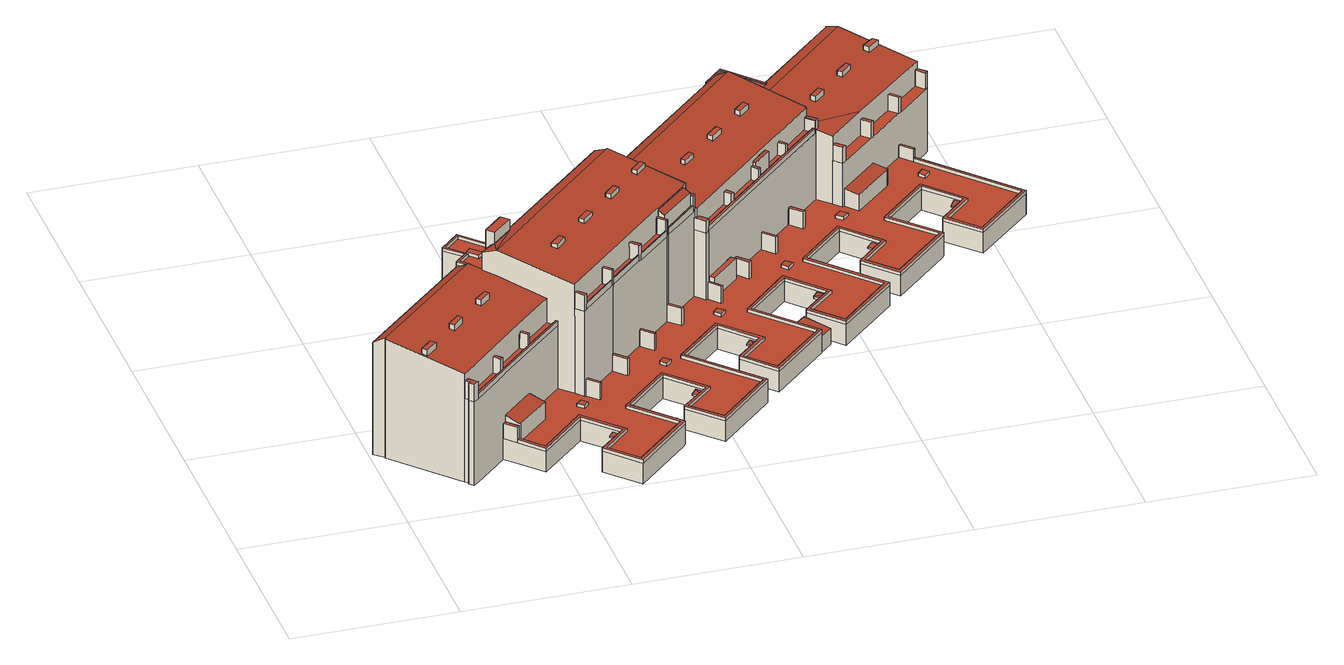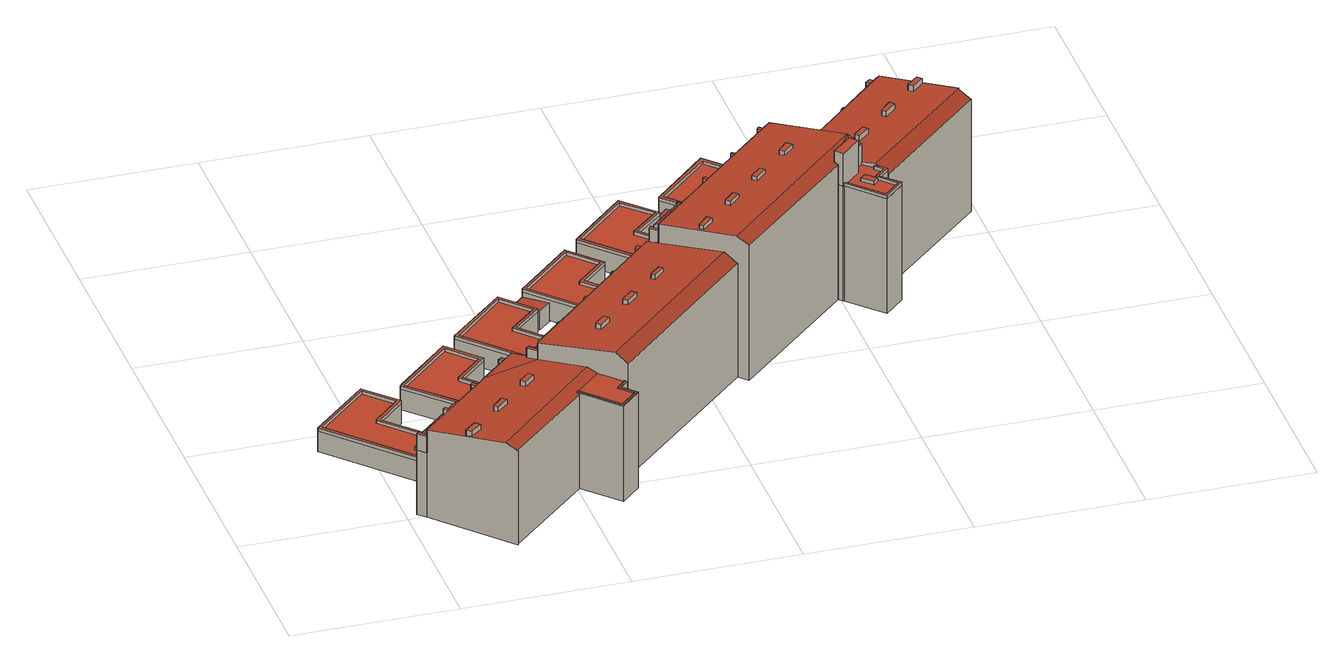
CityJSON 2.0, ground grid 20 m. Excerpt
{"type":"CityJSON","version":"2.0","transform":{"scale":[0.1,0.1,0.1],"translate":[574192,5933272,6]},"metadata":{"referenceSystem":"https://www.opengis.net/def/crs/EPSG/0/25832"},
"CityObjects":{
"building1":{"type":"Building","attributes":{"Grundfläche 2D":"2079.508889","Grundhöhe NN":"6.386"},"children":["building1-1","building1-2","building1-3","building1-4","building1-5","building1-6","building1-7","building1-8","building1-9","building1-10","building1-11","building1-12","building1-13","building1-14","building1-15","building1-16","building1-17","building1-18","building1-19","building1-20","building1-21","building1-22","building1-23","building1-24","building1-25","building1-26","building1-27","building1-28","building1-29","building1-30","building1-31","building1-32","building1-33","building1-34","building1-35","building1-36","building1-37","building1-38","building1-39","building1-40","building1-41","building1-42","building1-43","building1-44","building1-45","building1-46","building1-47","building1-48","building1-49","building1-50","building1-51","building1-52","building1-53","building1-54","building1-55","building1-56","building1-57","building1-58","building1-59","building1-60","building1-61","building1-62","building1-63","building1-64","building1-65","building1-66","building1-67"],"geometry":[{"type":"MultiSurface","lod":"3","boundaries":[[[0,1,2,3,4,5,6]],[[7,5,4]],[[8,9,10,11,12]],[[13,14,15,16,17,18,19,20,21,22,23,24,25,26,27,28,29,30,31,32,33,34,35,36,37,38,39,40,41,42,43,44,45,46,47,48,49,50,51,52,53,54,55,56,57,58,59,60,61,62,63,64,65,66,67,68,69,70,71,72,73,74,75,76,77,78,79,80,81,82,83,84,85,86,87,88,89,90,91,92,93,94,95,96,97,98,99,100,101,102]],[[103,104,105,106,107,108,109,110,111,112,113,114,115,116,117,118,119,120,121,122,123,124,125,126,127,128,129,130]],[[131,132,133,134,135,136,137,138,139,140,141,142,143,144,145,146,147]],[[148,149,150,151,152,153,154,155,156]],[[155,157,158,159,160,161,156]],[[162,156,161]],[[162,163,164]],[[164,165,156,162]],[[166,167,168,169,170,171,172,173,174,175,176,177,178,179,180]],[[181,182,183,184,185,186,187,188]],[[189,190,191,192,193,194,195]],[[191,196,197,198,199,200,201,202,203,204,205,206,207,192]],[[208,209,210,211,212,213,214,215,216,217,218,219,220]],[[221,222,223,224,225,226,227,228,229,230,231,232,233,234,235,236,237,238,239,240,241,242,243,244,245,246,247,248,249,250,251,252,253,254,255,256,257,258,259,260,261,262,263,264,265,266,267,268,269,265,270,271,272,273,274,275,276,277,278,279,280,281,282,283,284,285,286,287,288,289,290,291,292,293,294,295,296,297,298,299,300,301,302,303,304,305,306,307,308,309,310,311,312,313,314]],[[315,316,317,318,319,320,321,322,323,324,325]],[[326,327,328,319,318,211]],[[329,330,331,332,333,334]],[[333,332,335,336,337,338,339,340]],[[186,340,339,341,342,343,188,187]],[[344,345,346,347,348,349,350,351,352,353,354,355,356,357,358,359,360,361,362,363]],[[364,365,366,367]],[[228,227,4,3]],[[7,4,227,226]],[[226,225,5,7]],[[225,224,6,5]],[[0,6,224,223]],[[264,9,8,12,266,265]],[[10,9,264,263]],[[263,262,11,10]],[[57,56,313,312]],[[58,57,312,311]],[[59,58,311,310]],[[310,309,60,59]],[[307,306,63,62,61,60,309,308]],[[306,305,64,63]],[[303,66,65,64,305,304]],[[67,66,303,302]],[[68,67,302,301]],[[301,300,69,68]],[[298,71,70,69,300,299]],[[298,297,72,71]],[[297,296,73,72]],[[74,73,296,295]],[[75,74,295,294]],[[294,293,76,75]],[[291,78,77,76,293,292]],[[291,290,79,78]],[[289,80,79,290]],[[81,80,289,288]],[[82,81,288,287]],[[287,286,83,82]],[[286,285,84,83]],[[285,284,85,84]],[[284,283,86,85]],[[87,86,283,282]],[[88,87,282,281]],[[281,280,89,88]],[[280,279,278,91,90,89]],[[278,277,92,91]],[[277,276,93,92]],[[94,93,276,275]],[[95,94,275,274]],[[274,273,96,95]],[[273,272,271,98,97,96]],[[271,270,99,98]],[[100,99,270,265]],[[269,368,102,101]],[[368,369,13,102]],[[369,370,14,13]],[[370,371,15,14]],[[371,372,373,17,16,15]],[[373,374,375,19,18,17]],[[375,376,377,21,20,19]],[[377,378,22,21]],[[378,379,23,22]],[[379,380,24,23]],[[380,381,25,24]],[[381,382,383,27,26,25]],[[383,384,28,27]],[[384,385,29,28]],[[385,386,30,29]],[[386,387,31,30]],[[387,388,32,31]],[[388,389,33,32]],[[389,390,34,33]],[[390,391,35,34]],[[391,392,36,35]],[[392,393,37,36]],[[393,394,38,37]],[[394,395,39,38]],[[395,396,40,39]],[[396,397,41,40]],[[397,398,42,41]],[[398,399,43,42]],[[399,400,401,45,44,43]],[[401,402,403,47,46,45]],[[403,404,48,47]],[[404,405,49,48]],[[405,406,50,49]],[[406,407,51,50]],[[407,408,409,53,52,51]],[[409,410,54,53]],[[410,314,55,54]],[[411,375,374,373,412,413]],[[414,383,382,381,415,416]],[[384,383,414,417]],[[418,221,314,410,419,420]],[[421,398,397,422,423,424]],[[392,425,426,427,428,393]],[[429,368,269,268,430,431]],[[369,368,429,432]],[[433,370,369,432,434,435]],[[370,433,435,434,436,371]],[[412,373,372,371,436,437]],[[438,377,376,375,411,439]],[[378,377,438,440]],[[441,379,378,440,442,443]],[[379,441,443,442,444,380]],[[381,380,444,415]],[[385,384,417,445]],[[446,386,385,445,447,448]],[[386,446,448,447,449,387]],[[388,387,449,450]],[[389,388,450,451]],[[390,389,451,452]],[[391,390,452,453]],[[425,392,391,453,427,426]],[[394,393,428,454]],[[395,394,454,455]],[[396,395,455,456]],[[397,396,456,422]],[[398,421,424,423,457,399]],[[458,401,400,399,457,459]],[[460,403,402,401,458,461]],[[404,403,460,462]],[[405,404,462,463]],[[464,406,405,463,465,466]],[[406,464,466,465,467,407]],[[468,409,408,407,467,469]],[[410,409,468,419]],[[145,230,229,146]],[[2,1,0,223,222,221,418,470,471,137,136,135,134,133,132,131,147,146,229,228,3]],[[138,137,471,472]],[[149,148,473,128,127,126,125,124,123,122,121,120,119,118,117,197,196,154,153,152,151,150]],[[189,474,475,158,157,155,154,196,191,190]],[[159,158,475,476]],[[159,476,477,217,160]],[[217,216,161,160]],[[161,216,215,162]],[[163,162,215,214]],[[316,165,164,163,214,213,317]],[[315,325,178,177,176,261,260,128,473,148,156,165,316]],[[170,169,478,479]],[[171,170,479,480]],[[172,171,480,481]],[[430,268,267,266,12,11,262,261,176,175,174,173,172,481,482]],[[483,181,188,343,484]],[[182,181,483,485]],[[183,182,485,486]],[[184,183,486,487]],[[187,186,187,188]],[[488,354,353,489,200,199,198,197,117,116]],[[352,351,350,349,348,347,346,345,344,363,334,333,490,207,206,205,204,203,202,201,200,489,353]],[[490,333,207]],[[186,185,184,487,491,195,194,193,192,207,333,340]],[[189,195,491,474]],[[208,220,492,493]],[[209,208,493,494]],[[209,494,495,326,210]],[[326,211,210]],[[217,477,496,218]],[[219,218,496,497]],[[220,219,497,492]],[[211,318,317,213,212]],[[327,326,495,498]],[[328,327,498,499]],[[319,328,499,500]],[[320,319,500,501]],[[321,320,501,478]],[[321,478,169,502]],[[168,167,166,180,179,178,325,324,323,322,321,502,169]],[[363,362,231,230,145,503,330,329,334]],[[144,143,142,141,140,139,138,504,338,337,336,335,332,331,330,503,145]],[[339,338,504,138,472,505,341]],[[484,343,342,341,505,506]],[[128,260,259,129]],[[256,255,254,507,106,105,104,103,130,129,259,258,257]],[[507,106,507,254]],[[251,250,249,508,111,110,109,108,107,106,507,254,253,252]],[[248,247,509,113,112,111,508,249]],[[355,354,488,116,115,114,113,509,247,246,245]],[[357,356,355,245,244,243]],[[510,359,358,357,243,242,241]],[[510,241,359]],[[239,238,237,236,235,234,233,232,231,362,361,360,359,241,240]],[[365,364,511,512]],[[366,365,512,513]],[[367,366,513,514]],[[364,367,514,511]],[[505,472,471,470,418,420,419,468,469,467,465,463,462,460,461,458,459,457,423,422,456,455,454,428,427,453,452,451,450,449,447,445,417,414,416,415,444,442,440,438,439,411,413,412,437,436,434,432,429,431,430,482,481,480,479,478,501,500,499,498,495,494,493,492,497,496,477,476,475,474,491,487,486,485,483,484,506]],[[512,511,514,513]]],"semantics":{"surfaces":[{"type":"RoofSurface"},{"type":"WallSurface"},{"type":"GroundSurface"}],"values":[0,0,0,0,0,0,0,0,0,0,0,0,0,0,0,0,0,0,0,0,0,0,0,0,1,1,1,1,1,1,1,1,1,1,1,1,1,1,1,1,1,1,1,1,1,1,1,1,1,1,1,1,1,1,1,1,1,1,1,1,1,1,1,1,1,1,1,1,1,1,1,1,1,1,1,1,1,1,1,1,1,1,1,1,1,1,1,1,1,1,1,1,1,1,1,1,1,1,1,1,1,1,1,1,1,1,1,1,1,1,1,1,1,1,1,1,1,1,1,1,1,1,1,1,1,1,1,1,1,1,1,1,1,1,1,1,1,1,1,1,1,1,1,1,1,1,1,1,1,1,1,1,1,1,1,1,1,1,1,1,1,1,1,1,1,1,1,1,1,1,1,1,1,1,1,1,1,1,1,1,1,1,1,1,1,1,1,1,1,1,1,1,1,1,1,1,1,1,1,1,1,1,2,2]}}]},
"building1-1":{"type":"BuildingInstallation","parents":["building1"],"geometry":[{"type":"MultiSurface","lod":"3","boundaries":[[[515,516,517,518]],[[518,517,519,520]],[[515,518,520,521]],[[516,515,521,522]],[[517,516,522,519]]],"semantics":{"surfaces":[{"type":"RoofSurface"},{"type":"WallSurface"}],"values":[0,1,1,1,1]}}]},
"building1-2":{"type":"BuildingInstallation","parents":["building1"],"geometry":[{"type":"MultiSurface","lod":"3","boundaries":[[[523,524,525,526]],[[526,525,527,528]],[[523,526,528,529]],[[529,530,524,523]],[[525,524,530,527]]],"semantics":{"surfaces":[{"type":"RoofSurface"},{"type":"WallSurface"}],"values":[0,1,1,1,1]}}]},
"building1-3":{"type":"BuildingInstallation","parents":["building1"],"geometry":[{"type":"MultiSurface","lod":"3","boundaries":[[[531,532,509,533,508]],[[531,508,249,534]],[[532,531,534,535]],[[509,532,535,247]],[[508,533,509,247,248,249]]],"semantics":{"surfaces":[{"type":"RoofSurface"},{"type":"WallSurface"}],"values":[0,1,1,1,1]}}]},
"building1-4":{"type":"BuildingInstallation","parents":["building1"],"geometry":[{"type":"MultiSurface","lod":"3","boundaries":[[[536,537,538,539]],[[539,538,540,541]],[[536,539,541,542]],[[537,536,542,543]],[[538,537,543,540]]],"semantics":{"surfaces":[{"type":"RoofSurface"},{"type":"WallSurface"}],"values":[0,1,1,1,1]}}]},
"building1-5":{"type":"BuildingInstallation","parents":["building1"],"geometry":[{"type":"MultiSurface","lod":"3","boundaries":[[[544,545,546,547]],[[101,100,547,546]],[[267,544,547,100,265]],[[268,545,544,267]],[[269,101,546,545,268]]],"semantics":{"surfaces":[{"type":"RoofSurface"},{"type":"WallSurface"}],"values":[0,1,1,1,1]}}]},
"building1-6":{"type":"BuildingInstallation","parents":["building1"],"geometry":[{"type":"MultiSurface","lod":"3","boundaries":[[[548,549,550,551]],[[551,550,552,553]],[[553,235,548,551]],[[235,236,549,548]],[[236,552,550,549]]],"semantics":{"surfaces":[{"type":"RoofSurface"},{"type":"WallSurface"}],"values":[0,1,1,1,1]}}]},
"building1-7":{"type":"BuildingInstallation","parents":["building1"],"geometry":[{"type":"MultiSurface","lod":"3","boundaries":[[[554,555,556,557,558]],[[258,559,556,555]],[[557,556,559,560]],[[560,256,558,557]],[[555,554,558,256,257,258]]],"semantics":{"surfaces":[{"type":"RoofSurface"},{"type":"WallSurface"}],"values":[0,1,1,1,1]}}]},
"building1-8":{"type":"BuildingInstallation","parents":["building1"],"geometry":[{"type":"MultiSurface","lod":"3","boundaries":[[[561,562,563,564]],[[564,563,565,566]],[[561,564,566,567]],[[562,561,567,568]],[[563,562,568,565]]],"semantics":{"surfaces":[{"type":"RoofSurface"},{"type":"WallSurface"}],"values":[0,1,1,1,1]}}]},
"building1-9":{"type":"BuildingInstallation","parents":["building1"],"geometry":[{"type":"MultiSurface","lod":"3","boundaries":[[[569,570,571,572]],[[572,571,573,574]],[[569,572,574,575]],[[570,569,575,576]],[[571,570,576,573]]],"semantics":{"surfaces":[{"type":"RoofSurface"},{"type":"WallSurface"}],"values":[0,1,1,1,1]}}]},
"building1-10":{"type":"BuildingInstallation","parents":["building1"],"geometry":[{"type":"MultiSurface","lod":"3","boundaries":[[[577,578,579,580]],[[580,579,581,582]],[[577,580,582,583]],[[578,577,583,584]],[[579,578,584,581]]],"semantics":{"surfaces":[{"type":"RoofSurface"},{"type":"WallSurface"}],"values":[0,1,1,1,1]}}]},
"building1-11":{"type":"BuildingInstallation","parents":["building1"],"geometry":[{"type":"MultiSurface","lod":"3","boundaries":[[[585,586,587,588]],[[589,590,588,587]],[[585,588,590,591]],[[586,585,591,592]],[[592,589,587,586]]],"semantics":{"surfaces":[{"type":"RoofSurface"},{"type":"WallSurface"}],"values":[0,1,1,1,1]}}]},
"building1-12":{"type":"BuildingInstallation","parents":["building1"],"geometry":[{"type":"MultiSurface","lod":"3","boundaries":[[[593,594,595,596,597]],[[595,594,598,599]],[[599,600,601,597,596,595]],[[601,602,593,597]],[[602,598,594,593]]],"semantics":{"surfaces":[{"type":"RoofSurface"},{"type":"WallSurface"}],"values":[0,1,1,1,1]}}]},
"building1-13":{"type":"BuildingInstallation","parents":["building1"],"geometry":[{"type":"MultiSurface","lod":"3","boundaries":[[[603,604,605,606]],[[606,605,607,608]],[[603,606,608,609]],[[609,610,604,603]],[[610,607,605,604]]],"semantics":{"surfaces":[{"type":"RoofSurface"},{"type":"WallSurface"}],"values":[0,1,1,1,1]}}]},
"building1-14":{"type":"BuildingInstallation","parents":["building1"],"geometry":[{"type":"MultiSurface","lod":"3","boundaries":[[[611,612,613,614]],[[614,613,615,616]],[[611,614,616,617]],[[612,611,617,618]],[[613,612,618,615]]],"semantics":{"surfaces":[{"type":"RoofSurface"},{"type":"WallSurface"}],"values":[0,1,1,1,1]}}]},
"building1-15":{"type":"BuildingInstallation","parents":["building1"],"geometry":[{"type":"MultiSurface","lod":"3","boundaries":[[[619,620,490,621]],[[329,622,620,619]],[[622,333,490,620]],[[334,621,490,333]]],"semantics":{"surfaces":[{"type":"RoofSurface"},{"type":"WallSurface"}],"values":[0,1,1,1]}}]},
"building1-16":{"type":"BuildingInstallation","parents":["building1"],"geometry":[{"type":"MultiSurface","lod":"3","boundaries":[[[623,624,625,626]],[[623,627,628,624]],[[628,629,625,624]],[[626,625,629,630]],[[630,627,623,626]]],"semantics":{"surfaces":[{"type":"RoofSurface"},{"type":"WallSurface"}],"values":[0,1,1,1,1]}}]},
"building1-17":{"type":"BuildingInstallation","parents":["building1"],"geometry":[{"type":"MultiSurface","lod":"3","boundaries":[[[631,632,633,634,635,636]],[[125,126,633,632]],[[637,638,639,635,634,633,126]],[[639,105,106,640,636,635]],[[640,641,642,125,632,631,636]]],"semantics":{"surfaces":[{"type":"RoofSurface"},{"type":"WallSurface"}],"values":[0,1,1,1,1]}}]},
"building1-18":{"type":"BuildingInstallation","parents":["building1"],"geometry":[{"type":"MultiSurface","lod":"3","boundaries":[[[640,643,644,641]],[[106,107,643,640]],[[641,644,645,642]]],"semantics":{"surfaces":[{"type":"RoofSurface"},{"type":"WallSurface"}],"values":[0,1,1]}}]},
"building1-19":{"type":"BuildingInstallation","parents":["building1"],"geometry":[{"type":"MultiSurface","lod":"3","boundaries":[[[646,647,648]],[[649,647,646]],[[649,646,650]],[[109,110,648,647]],[[650,651,652,649]]],"semantics":{"surfaces":[{"type":"RoofSurface"},{"type":"WallSurface"}],"values":[0,0,0,1,1]}}]},
"building1-20":{"type":"BuildingInstallation","parents":["building1"],"geometry":[{"type":"MultiSurface","lod":"3","boundaries":[[[653,654,655,656,657,658,659]],[[122,654,653,121]],[[651,650,646,656,655,654,122]],[[646,648,657,656]],[[111,658,657,648,110]],[[112,660,659,658,111]],[[653,659,660,661,662,121]]],"semantics":{"surfaces":[{"type":"RoofSurface"},{"type":"WallSurface"}],"values":[0,1,1,1,1,1,1]}}]},
"building1-21":{"type":"BuildingInstallation","parents":["building1"],"geometry":[{"type":"MultiSurface","lod":"3","boundaries":[[[663,664,665,666,667,668]],[[123,124,663,668]],[[663,124,645,644,643,664]],[[664,643,107,108,109,647,666,665]],[[647,649,652,123,668,667,666]]],"semantics":{"surfaces":[{"type":"RoofSurface"},{"type":"WallSurface"}],"values":[0,1,1,1,1]}}]},
"building1-22":{"type":"BuildingInstallation","parents":["building1"],"geometry":[{"type":"MultiSurface","lod":"3","boundaries":[[[638,669,670,671,639]],[[105,639,671,670,103,104]],[[669,638,637,672]]],"semantics":{"surfaces":[{"type":"RoofSurface"},{"type":"WallSurface"}],"values":[0,1,1]}}]},
"building1-23":{"type":"BuildingInstallation","parents":["building1"],"geometry":[{"type":"MultiSurface","lod":"3","boundaries":[[[673,674,675,676]],[[120,677,676,675]],[[673,676,677,678]],[[678,119,674,673]],[[120,675,674,119]]],"semantics":{"surfaces":[{"type":"RoofSurface"},{"type":"WallSurface"}],"values":[0,1,1,1,1]}}]},
"building1-24":{"type":"BuildingInstallation","parents":["building1"],"geometry":[{"type":"MultiSurface","lod":"3","boundaries":[[[679,680,473,681,682]],[[128,473,680,127]],[[128,129,681,473]],[[129,130,103,670,679,682,681]],[[680,679,670,669,672,127]]],"semantics":{"surfaces":[{"type":"RoofSurface"},{"type":"WallSurface"}],"values":[0,1,1,1,1]}}]},
"building1-25":{"type":"BuildingInstallation","parents":["building1"],"geometry":[{"type":"MultiSurface","lod":"3","boundaries":[[[683,661,660,684,685]],[[683,686,662,661]],[[112,113,684,660]],[[685,684,113,114]]],"semantics":{"surfaces":[{"type":"RoofSurface"},{"type":"WallSurface"}],"values":[0,1,1,1]}}]},
"building1-26":{"type":"BuildingInstallation","parents":["building1"],"geometry":[{"type":"MultiSurface","lod":"3","boundaries":[[[687,688,689,690,691,692]],[[117,118,688,687,197]],[[686,683,685,690,689,688,118]],[[685,114,115,116,199,692,691,690]],[[687,692,199,116,117,197]]],"semantics":{"surfaces":[{"type":"RoofSurface"},{"type":"WallSurface"}],"values":[0,1,1,1,1]}}]},
"building1-27":{"type":"BuildingInstallation","parents":["building1"],"geometry":[{"type":"MultiSurface","lod":"3","boundaries":[[[693,694,619,621]],[[334,329,362,363]],[[621,334,363,344,693]],[[344,695,696,697,694,693]],[[361,362,329,619,694,697]]],"semantics":{"surfaces":[{"type":"RoofSurface"},{"type":"WallSurface"}],"values":[0,1,1,1,1]}}]},
"building1-28":{"type":"BuildingInstallation","parents":["building1"],"geometry":[{"type":"MultiSurface","lod":"3","boundaries":[[[698,699,700,701]],[[702,703,701,700]],[[345,698,701,703,704]],[[346,699,698,345]],[[705,702,700,699,346]]],"semantics":{"surfaces":[{"type":"RoofSurface"},{"type":"WallSurface"}],"values":[0,1,1,1,1]}}]},
"building1-29":{"type":"BuildingInstallation","parents":["building1"],"geometry":[{"type":"MultiSurface","lod":"3","boundaries":[[[706,707,708,709]],[[710,711,709,708,351]],[[711,712,706,709]],[[350,707,706,712,713]],[[351,708,707,350]]],"semantics":{"surfaces":[{"type":"RoofSurface"},{"type":"WallSurface"}],"values":[0,1,1,1,1]}}]},
"building1-30":{"type":"BuildingInstallation","parents":["building1"],"geometry":[{"type":"MultiSurface","lod":"3","boundaries":[[[702,714,715,716,712,711,717,718,719,720,697,696,703]],[[359,360,361,697,720,719]],[[695,704,703,696]],[[715,714,702,705,721,722]],[[716,723,713,712]],[[711,710,724,717]]],"semantics":{"surfaces":[{"type":"RoofSurface"},{"type":"WallSurface"}],"values":[0,1,1,1,1,1]}}]},
"building1-31":{"type":"BuildingInstallation","parents":["building1"],"geometry":[{"type":"MultiSurface","lod":"3","boundaries":[[[725,726,727,728]],[[348,727,726,347]],[[725,728,729,730]],[[348,729,728,727]],[[347,726,725,730]]],"semantics":{"surfaces":[{"type":"RoofSurface"},{"type":"WallSurface"}],"values":[0,1,1,1,1]}}]},
"building1-32":{"type":"BuildingInstallation","parents":["building1"],"geometry":[{"type":"MultiSurface","lod":"3","boundaries":[[[489,488,731,732,733,734,735,736,737]],[[355,356,357,733,732,731]],[[357,358,359,735,734,733]],[[719,735,359]],[[719,718,717,724,352,737,736,735]],[[353,489,737,352]],[[355,731,488,354]],[[354,488,489,353]]],"semantics":{"surfaces":[{"type":"RoofSurface"},{"type":"WallSurface"}],"values":[0,1,1,1,1,1,1,1]}}]},
"building1-33":{"type":"BuildingInstallation","parents":["building1"],"geometry":[{"type":"MultiSurface","lod":"3","boundaries":[[[738,739,740,741]],[[723,716,738,741,349]],[[716,715,739,738]],[[348,740,739,715,722]],[[348,349,741,740]]],"semantics":{"surfaces":[{"type":"RoofSurface"},{"type":"WallSurface"}],"values":[0,1,1,1,1]}}]},
"building1-34":{"type":"BuildingInstallation","parents":["building1"],"geometry":[{"type":"MultiSurface","lod":"3","boundaries":[[[742,504,743,744]],[[744,743,139,136]],[[742,744,136,137]],[[504,742,137,138]],[[743,504,138,139]]],"semantics":{"surfaces":[{"type":"RoofSurface"},{"type":"WallSurface"}],"values":[0,1,1,1,1]}}]},
"building1-35":{"type":"BuildingInstallation","parents":["building1"],"geometry":[{"type":"MultiSurface","lod":"3","boundaries":[[[745,746,747,748]],[[143,132,748,747]],[[745,748,132,133]],[[133,142,746,745]],[[143,747,746,142]]],"semantics":{"surfaces":[{"type":"RoofSurface"},{"type":"WallSurface"}],"values":[0,1,1,1,1]}}]},
"building1-36":{"type":"BuildingInstallation","parents":["building1"],"geometry":[{"type":"MultiSurface","lod":"3","boundaries":[[[749,750,751,752]],[[752,751,141,134]],[[749,752,134,135]],[[750,749,135,140]],[[751,750,140,141]]],"semantics":{"surfaces":[{"type":"RoofSurface"},{"type":"WallSurface"}],"values":[0,1,1,1,1]}}]},
"building1-37":{"type":"BuildingInstallation","parents":["building1"],"geometry":[{"type":"MultiSurface","lod":"3","boundaries":[[[753,754,503,755,756]],[[754,144,145,503]],[[145,146,755,503]],[[146,147,131,753,756,755]],[[131,144,754,753]]],"semantics":{"surfaces":[{"type":"RoofSurface"},{"type":"WallSurface"}],"values":[0,1,1,1,1]}}]},
"building1-38":{"type":"BuildingInstallation","parents":["building1"],"geometry":[{"type":"MultiSurface","lod":"3","boundaries":[[[757,758,759,760]],[[760,759,761,762]],[[757,760,762,763]],[[758,757,763,764]],[[759,758,764,761]]],"semantics":{"surfaces":[{"type":"RoofSurface"},{"type":"WallSurface"}],"values":[0,1,1,1,1]}}]},
"building1-39":{"type":"BuildingInstallation","parents":["building1"],"geometry":[{"type":"MultiSurface","lod":"3","boundaries":[[[765,766,767,768]],[[768,767,769,770]],[[770,771,765,768]],[[766,765,771,772]],[[772,769,767,766]]],"semantics":{"surfaces":[{"type":"RoofSurface"},{"type":"WallSurface"}],"values":[0,1,1,1,1]}}]},
"building1-40":{"type":"BuildingInstallation","parents":["building1"],"geometry":[{"type":"MultiSurface","lod":"3","boundaries":[[[773,774,775,776]],[[776,775,777,778]],[[773,776,778,779]],[[774,773,779,780]],[[775,774,780,777]]],"semantics":{"surfaces":[{"type":"RoofSurface"},{"type":"WallSurface"}],"values":[0,1,1,1,1]}}]},
"building1-41":{"type":"BuildingInstallation","parents":["building1"],"geometry":[{"type":"MultiSurface","lod":"3","boundaries":[[[781,782,783,784]],[[784,783,785,786]],[[781,784,786,787]],[[787,788,782,781]],[[788,785,783,782]]],"semantics":{"surfaces":[{"type":"RoofSurface"},{"type":"WallSurface"}],"values":[0,1,1,1,1]}}]},
"building1-42":{"type":"BuildingInstallation","parents":["building1"],"geometry":[{"type":"MultiSurface","lod":"3","boundaries":[[[789,790,791,792]],[[793,794,792,791,167]],[[794,795,789,792]],[[166,790,789,795,796]],[[166,167,791,790]]],"semantics":{"surfaces":[{"type":"RoofSurface"},{"type":"WallSurface"}],"values":[0,1,1,1,1]}}]},
"building1-43":{"type":"BuildingInstallation","parents":["building1"],"geometry":[{"type":"MultiSurface","lod":"3","boundaries":[[[797,502,798,799,800,801,802,803]],[[169,170,798,502]],[[170,171,799,798]],[[171,172,800,799]],[[173,804,801,800,172]],[[804,805,806,807,168,797,803,802,801]],[[169,502,797,168]]],"semantics":{"surfaces":[{"type":"RoofSurface"},{"type":"WallSurface"}],"values":[0,1,1,1,1,1,1]}}]},
"building1-44":{"type":"BuildingInstallation","parents":["building1"],"geometry":[{"type":"MultiSurface","lod":"3","boundaries":[[[808,809,810,811]],[[812,813,811,810,180]],[[813,814,808,811]],[[179,809,808,814,815]],[[179,180,810,809]]],"semantics":{"surfaces":[{"type":"RoofSurface"},{"type":"WallSurface"}],"values":[0,1,1,1,1]}}]},
"building1-45":{"type":"BuildingInstallation","parents":["building1"],"geometry":[{"type":"MultiSurface","lod":"3","boundaries":[[[816,817,818,814,813,795,794,805,804,819]],[[176,177,818,817]],[[177,815,814,818]],[[813,812,796,795]],[[794,793,806,805]],[[173,174,175,176,817,816,819,804]]],"semantics":{"surfaces":[{"type":"RoofSurface"},{"type":"WallSurface"}],"values":[0,1,1,1,1,1]}}]},
"building1-46":{"type":"BuildingInstallation","parents":["building1"],"geometry":[{"type":"MultiSurface","lod":"3","boundaries":[[[820,821,822,823,824,825,826,827,828,829]],[[184,185,823,822]],[[824,823,185,830]],[[825,824,830,831]],[[826,825,831,832]],[[187,827,826,832]],[[187,188,828,827]],[[188,181,829,828]],[[181,182,820,829]],[[182,183,821,820]],[[183,184,822,821]]],"semantics":{"surfaces":[{"type":"RoofSurface"},{"type":"WallSurface"}],"values":[0,1,1,1,1,1,1,1,1,1,1]}}]},
"building1-47":{"type":"BuildingInstallation","parents":["building1"],"geometry":[{"type":"MultiSurface","lod":"3","boundaries":[[[833,834,835,836]],[[836,835,837,838]],[[833,836,838,839]],[[834,833,839,840]],[[835,834,840,837]]],"semantics":{"surfaces":[{"type":"RoofSurface"},{"type":"WallSurface"}],"values":[0,1,1,1,1]}}]},
"building1-48":{"type":"BuildingInstallation","parents":["building1"],"geometry":[{"type":"MultiSurface","lod":"3","boundaries":[[[841,842,843,844]],[[844,843,845,846]],[[846,847,841,844]],[[847,848,842,841]],[[843,842,848,845]]],"semantics":{"surfaces":[{"type":"RoofSurface"},{"type":"WallSurface"}],"values":[0,1,1,1,1]}}]},
"building1-49":{"type":"BuildingInstallation","parents":["building1"],"geometry":[{"type":"MultiSurface","lod":"3","boundaries":[[[849,850,851,852]],[[852,851,853,854]],[[849,852,854,855]],[[850,849,855,856]],[[856,853,851,850]]],"semantics":{"surfaces":[{"type":"RoofSurface"},{"type":"WallSurface"}],"values":[0,1,1,1,1]}}]},
"building1-50":{"type":"BuildingInstallation","parents":["building1"],"geometry":[{"type":"MultiSurface","lod":"3","boundaries":[[[857,858,859,860,861,862,863,864,865,866,867,868]],[[212,858,857,210,211]],[[212,869,859,858]],[[860,859,869,870]],[[861,860,870,871]],[[862,861,871,872]],[[863,862,872,873]],[[864,863,873,874]],[[219,220,866,865]],[[220,208,867,866]],[[208,209,868,867]],[[209,210,857,868]]],"semantics":{"surfaces":[{"type":"RoofSurface"},{"type":"WallSurface"}],"values":[0,1,1,1,1,1,1,1,1,1,1,1]}}]},
"building1-51":{"type":"BuildingInstallation","parents":["building1"],"geometry":[{"type":"MultiSurface","lod":"3","boundaries":[[[875,876,877,878,879]],[[219,865,864,874,880,877,876,875,218]],[[877,880,214,215,162,878]],[[879,878,162,215,216,161]],[[875,879,161,216,217,218]]],"semantics":{"surfaces":[{"type":"RoofSurface"},{"type":"WallSurface"}],"values":[0,1,1,1,1]}}]},
"building1-52":{"type":"BuildingInstallation","parents":["building1"],"geometry":[{"type":"MultiSurface","lod":"3","boundaries":[[[881,882,883,884]],[[885,886,882,881]],[[887,888,884,883]],[[881,884,888,885]],[[883,882,886,887]]],"semantics":{"surfaces":[{"type":"RoofSurface"},{"type":"WallSurface"}],"values":[0,1,1,1,1]}}]},
"building1-53":{"type":"BuildingInstallation","parents":["building1"],"geometry":[{"type":"MultiSurface","lod":"3","boundaries":[[[889,890,891,892]],[[892,891,893,894]],[[889,892,894,895]],[[895,896,890,889]],[[891,890,896,893]]],"semantics":{"surfaces":[{"type":"RoofSurface"},{"type":"WallSurface"}],"values":[0,1,1,1,1]}}]},
"building1-54":{"type":"BuildingInstallation","parents":["building1"],"geometry":[{"type":"MultiSurface","lod":"3","boundaries":[[[897,898,899,507]],[[898,897,255,900]],[[900,901,899,898]],[[507,899,901,254]],[[507,254,255,897]]],"semantics":{"surfaces":[{"type":"RoofSurface"},{"type":"WallSurface"}],"values":[0,1,1,1,1]}}]},
"building1-55":{"type":"BuildingInstallation","parents":["building1"],"geometry":[{"type":"MultiSurface","lod":"3","boundaries":[[[902,903,904,905]],[[239,240,904,903]],[[240,906,905,904]],[[902,905,906,907]],[[907,239,903,902]]],"semantics":{"surfaces":[{"type":"RoofSurface"},{"type":"WallSurface"}],"values":[0,1,1,1,1]}}]},
"building1-56":{"type":"BuildingInstallation","parents":["building1"],"geometry":[{"type":"MultiSurface","lod":"3","boundaries":[[[908,909,910,911]],[[910,251,252,911]],[[908,911,252,912]],[[909,908,912,913]],[[913,251,910,909]]],"semantics":{"surfaces":[{"type":"RoofSurface"},{"type":"WallSurface"}],"values":[0,1,1,1,1]}}]},
"building1-57":{"type":"BuildingInstallation","parents":["building1"],"geometry":[{"type":"MultiSurface","lod":"3","boundaries":[[[914,915,916,917]],[[917,916,918,919]],[[914,917,919,237]],[[915,914,237,238]],[[916,915,238,918]]],"semantics":{"surfaces":[{"type":"RoofSurface"},{"type":"WallSurface"}],"values":[0,1,1,1,1]}}]},
"building1-58":{"type":"BuildingInstallation","parents":["building1"],"geometry":[{"type":"MultiSurface","lod":"3","boundaries":[[[920,921,922,923]],[[222,923,922,221]],[[313,56,920,923,222]],[[56,55,921,920]],[[221,922,921,55,314]]],"semantics":{"surfaces":[{"type":"RoofSurface"},{"type":"WallSurface"}],"values":[0,1,1,1,1]}}]},
"building1-59":{"type":"BuildingInstallation","parents":["building1"],"geometry":[{"type":"MultiSurface","lod":"3","boundaries":[[[924,925,510,926]],[[925,924,927,928]],[[928,241,510,925]],[[510,241,242,926]],[[242,927,924,926]]],"semantics":{"surfaces":[{"type":"RoofSurface"},{"type":"WallSurface"}],"values":[0,1,1,1,1]}}]},
"building1-60":{"type":"BuildingInstallation","parents":["building1"],"geometry":[{"type":"MultiSurface","lod":"3","boundaries":[[[929,930,931,932]],[[933,934,932,931]],[[929,932,934,233]],[[233,234,930,929]],[[234,933,931,930]]],"semantics":{"surfaces":[{"type":"RoofSurface"},{"type":"WallSurface"}],"values":[0,1,1,1,1]}}]},
"building1-61":{"type":"BuildingInstallation","parents":["building1"],"geometry":[{"type":"MultiSurface","lod":"3","boundaries":[[[935,433,936,937]],[[435,938,936,433]],[[939,435,433,935]],[[938,940,937,936]],[[940,939,935,937]],[[435,939,940,938]]],"semantics":{"surfaces":[{"type":"RoofSurface"},{"type":"WallSurface"},{"type":"OuterCeilingSurface"}],"values":[0,1,1,1,1,2]}}]},
"building1-62":{"type":"BuildingInstallation","parents":["building1"],"geometry":[{"type":"MultiSurface","lod":"3","boundaries":[[[941,942,943,944]],[[945,941,944,946]],[[944,943,947,948,946]],[[946,948,949,945]],[[942,941,945,949,950]],[[943,942,950,947]],[[948,947,950,949]]],"semantics":{"surfaces":[{"type":"RoofSurface"},{"type":"WallSurface"},{"type":"OuterCeilingSurface"}],"values":[0,0,1,1,1,1,2]}}]},
"building1-63":{"type":"BuildingInstallation","parents":["building1"],"geometry":[{"type":"MultiSurface","lod":"3","boundaries":[[[951,952,953]],[[441,952,951]],[[954,443,441,951]],[[443,955,952,441]],[[955,956,953,952]],[[956,954,951,953]],[[443,954,956,955]]],"semantics":{"surfaces":[{"type":"RoofSurface"},{"type":"WallSurface"},{"type":"OuterCeilingSurface"}],"values":[0,0,1,1,1,1,2]}}]},
"building1-64":{"type":"BuildingInstallation","parents":["building1"],"geometry":[{"type":"MultiSurface","lod":"3","boundaries":[[[957,958,959]],[[446,958,957]],[[448,960,958,446]],[[961,448,446,957]],[[960,962,959,958]],[[962,961,957,959]],[[448,961,962,960]]],"semantics":{"surfaces":[{"type":"RoofSurface"},{"type":"WallSurface"},{"type":"OuterCeilingSurface"}],"values":[0,0,1,1,1,1,2]}}]},
"building1-65":{"type":"BuildingInstallation","parents":["building1"],"geometry":[{"type":"MultiSurface","lod":"3","boundaries":[[[963,464,964,965]],[[466,966,964,464]],[[966,967,965,964]],[[967,968,963,965]],[[968,466,464,963]],[[466,968,967,966]]],"semantics":{"surfaces":[{"type":"RoofSurface"},{"type":"WallSurface"},{"type":"OuterCeilingSurface"}],"values":[0,1,1,1,1,2]}}]},
"building1-66":{"type":"BuildingInstallation","parents":["building1"],"geometry":[{"type":"MultiSurface","lod":"3","boundaries":[[[969,421,970,971]],[[972,973,969,971]],[[973,424,421,969]],[[974,972,971,970]],[[424,974,970,421]],[[424,973,972,974]]],"semantics":{"surfaces":[{"type":"RoofSurface"},{"type":"WallSurface"},{"type":"OuterCeilingSurface"}],"values":[0,1,1,1,1,2]}}]},
"building1-67":{"type":"BuildingInstallation","parents":["building1"],"geometry":[{"type":"MultiSurface","lod":"3","boundaries":[[[425,975,976]],[[425,976,977]],[[978,426,425,977]],[[426,979,975,425]],[[979,980,976,975]],[[980,978,977,976]],[[426,978,980,979]]],"semantics":{"surfaces":[{"type":"RoofSurface"},{"type":"WallSurface"},{"type":"OuterCeilingSurface"}],"values":[0,0,1,1,1,1,2]}}]}
},
"vertices":[
[698,507,54],[695,504,54],[653,465,54],[651,464,54],[664,449,52],[708,490,52],[711,493,52],[709,490,52],[157,88,54],[158,87,54],[198,124,54],[184,139,59],[145,102,59],[235,111,35],[273,72,35],[239,40,35],[242,37,35],[275,2,35],[342,66,35],[345,69,35],[342,72,35],[296,120,35],[350,171,35],[388,131,35],[353,100,35],[390,62,35],[457,126,35],[459,128,35],[386,205,35],[439,255,35],[476,215,35],[443,184,35],[478,146,35],[548,212,35],[486,278,35],[540,330,35],[578,289,35],[544,258,35],[579,220,35],[650,286,35],[577,364,35],[630,414,35],[667,374,35],[632,341,35],[665,306,35],[668,303,35],[736,368,35],[739,371,35],[690,422,35],[744,473,35],[781,434,35],[747,401,35],[750,398,35],[783,364,35],[853,430,35],[755,535,35],[753,532,35],[848,430,35],[783,369,35],[753,401,35],[786,433,35],[784,436,35],[746,476,35],[744,478,35],[685,422,35],[687,419,35],[734,371,35],[668,309,35],[638,341,35],[672,373,35],[670,376,35],[630,419,35],[572,364,35],[644,287,35],[580,225,35],[549,258,35],[583,289,35],[580,292,35],[540,335,35],[481,278,35],[543,212,35],[478,151,35],[448,183,35],[482,215,35],[439,260,35],[381,205,35],[454,128,35],[390,67,35],[358,99,35],[393,131,35],[353,173,35],[350,176,35],[291,120,35],[339,69,35],[275,8,35],[245,40,35],[278,72,35],[238,114,35],[236,117,35],[180,63,35],[157,88,35],[154,85,35],[179,58,35],[258,161,142],[259,162,142],[300,201,142],[302,203,142],[344,243,142],[345,243,142],[347,245,142],[389,284,142],[389,285,142],[391,287,142],[392,288,142],[433,326,142],[434,328,142],[436,330,142],[427,339,142],[424,336,142],[424,335,142],[383,297,142],[382,297,142],[380,294,142],[338,255,142],[335,252,142],[293,213,142],[291,210,142],[249,171,142],[246,168,142],[255,158,142],[256,159,142],[653,465,88],[695,504,88],[698,507,88],[740,546,88],[743,548,88],[784,587,88],[787,591,88],[778,600,88],[775,597,88],[733,559,88],[730,556,88],[688,517,88],[685,514,88],[643,475,88],[640,472,88],[649,462,88],[651,464,88],[246,168,173],[382,297,173],[383,297,173],[424,335,173],[424,336,173],[427,339,173],[428,340,173],[359,413,188],[177,240,188],[358,414,187],[348,425,180],[203,289,180],[202,288,180],[206,285,183],[182,263,183],[178,266,180],[165,254,180],[164,253,180],[135,111,113],[132,108,113],[91,68,113],[86,64,113],[91,60,113],[89,59,113],[94,54,113],[100,59,113],[144,101,113],[145,102,113],[231,183,113],[229,185,113],[221,193,113],[178,153,113],[176,150,113],[558,632,128],[534,609,128],[549,593,128],[539,583,128],[541,581,128],[565,556,128],[597,586,128],[599,588,128],[358,414,152],[359,413,153],[370,401,162],[549,572,162],[541,581,155],[539,583,153],[538,584,152],[428,340,148],[427,339,148],[433,333,146],[436,330,146],[438,328,145],[440,330,145],[526,412,145],[529,415,145],[570,454,145],[574,457,145],[616,497,145],[618,500,145],[135,310,154],[155,290,154],[141,277,154],[145,273,154],[152,266,154],[165,254,154],[178,266,154],[182,263,154],[206,285,154],[202,288,154],[198,293,154],[197,293,154],[159,333,154],[743,548,31],[740,546,31],[698,507,31],[711,493,31],[708,490,31],[709,490,31],[664,449,31],[651,464,31],[649,462,31],[640,472,31],[625,487,31],[624,486,31],[582,447,31],[580,444,31],[538,404,31],[535,402,31],[493,362,31],[491,360,31],[485,354,31],[450,321,31],[449,320,31],[447,318,31],[445,316,31],[442,319,31],[434,328,31],[433,326,31],[392,288,31],[391,287,31],[389,285,31],[389,284,31],[347,245,31],[345,243,31],[344,243,31],[302,203,31],[300,201,31],[259,162,31],[258,161,31],[256,159,31],[255,158,31],[246,168,31],[231,183,31],[184,139,31],[198,124,31],[158,87,31],[157,88,31],[145,102,31],[144,101,31],[141,98,31],[154,85,31],[180,63,31],[236,117,31],[238,114,31],[278,72,31],[245,40,31],[275,8,31],[339,69,31],[291,120,31],[350,176,31],[353,173,31],[393,131,31],[358,99,31],[390,67,31],[454,128,31],[381,205,31],[439,260,31],[482,215,31],[448,183,31],[478,151,31],[543,212,31],[481,278,31],[540,335,31],[580,292,31],[583,289,31],[549,258,31],[580,225,31],[644,287,31],[572,364,31],[630,419,31],[670,376,31],[672,373,31],[638,341,31],[668,309,31],[734,371,31],[687,419,31],[685,422,31],[744,478,31],[746,476,31],[784,436,31],[786,433,31],[753,401,31],[783,369,31],[848,430,31],[753,532,31],[755,535,31],[177,240,155],[164,253,157],[165,254,157],[152,266,160],[17,140,160],[16,139,160],[86,64,145],[91,68,145],[135,111,145],[176,150,145],[221,193,145],[141,277,151],[140,277,150],[5,151,150],[625,487,122],[640,472,119],[643,475,119],[685,514,119],[618,500,123],[616,497,123],[688,517,119],[730,556,118],[733,559,118],[778,600,118],[709,675,132],[574,546,132],[698,687,127],[697,685,127],[597,591,127],[614,496,118],[574,457,118],[570,454,118],[550,434,118],[529,415,118],[526,412,118],[485,373,118],[481,370,118],[440,330,118],[438,328,118],[436,330,118],[434,328,118],[442,319,118],[445,316,118],[447,318,118],[449,320,118],[491,360,118],[624,486,118],[625,487,118],[616,497,118],[525,240,29],[548,213,25],[563,227,25],[540,253,29],[179,58,31],[235,111,31],[273,72,31],[239,40,31],[242,37,31],[275,2,31],[342,66,31],[345,69,31],[342,72,31],[296,120,31],[350,171,31],[388,131,31],[353,100,31],[390,62,31],[457,126,31],[459,128,31],[386,205,31],[439,255,31],[476,215,31],[443,184,31],[478,146,31],[548,212,31],[486,278,31],[540,330,31],[578,289,31],[544,258,31],[579,220,31],[650,286,31],[577,364,31],[630,414,31],[667,374,31],[632,341,31],[665,306,31],[668,303,31],[736,368,31],[739,371,31],[690,422,31],[744,473,31],[781,434,31],[747,401,31],[750,398,31],[783,364,31],[853,430,31],[345,69,4],[275,2,4],[342,66,4],[459,128,4],[390,62,4],[457,126,4],[386,205,4],[743,548,4],[853,430,4],[755,535,4],[667,374,30],[630,414,4],[667,374,4],[667,374,26],[578,289,30],[578,289,26],[578,289,4],[544,258,4],[179,58,4],[141,98,4],[154,85,4],[235,111,4],[273,72,28],[273,72,4],[273,72,26],[239,40,4],[242,37,4],[296,120,4],[342,72,4],[350,171,4],[388,131,29],[388,131,4],[388,131,25],[353,100,4],[439,255,4],[476,215,29],[476,215,4],[476,215,26],[443,184,4],[478,146,4],[548,212,4],[486,278,4],[540,330,4],[579,220,4],[650,286,4],[577,364,4],[632,341,4],[668,303,4],[665,306,4],[739,371,4],[736,368,4],[690,422,4],[744,473,4],[781,434,30],[781,434,4],[781,434,26],[747,401,4],[783,364,4],[750,398,4],[784,587,4],[787,591,4],[778,600,4],[246,168,163],[358,414,4],[348,425,4],[203,289,4],[202,288,4],[86,64,4],[91,60,4],[89,59,4],[94,54,4],[100,59,4],[558,632,4],[597,591,4],[534,609,4],[549,593,4],[539,583,4],[436,330,134],[438,328,134],[618,500,134],[538,584,4],[159,333,4],[135,310,4],[155,290,4],[141,277,4],[198,293,4],[197,293,4],[140,277,4],[5,151,4],[17,140,4],[16,139,4],[86,64,136],[640,472,109],[778,600,109],[698,687,4],[697,685,4],[302,203,53],[389,285,53],[392,288,53],[449,320,53],[525,240,4],[548,213,4],[563,227,4],[540,253,4],
[755,494,35],[762,501,35],[756,508,35],[749,501,35],[756,508,31],[749,501,31],[755,494,31],[762,501,31],
[641,435,35],[649,442,35],[642,449,35],[634,442,35],[642,449,31],[634,442,31],[641,435,31],[649,442,31],
[403,272,53],[406,274,53],[391,287,53],[403,272,31],[406,274,31],
[361,193,35],[368,199,35],[361,206,35],[355,200,35],[361,206,31],[355,200,31],[361,193,31],[368,199,31],
[144,101,51],[141,98,51],[154,85,51],[157,88,51],
[538,404,53],[535,402,53],[548,388,53],[551,390,53],[548,388,31],[551,390,31],
[258,161,53],[256,159,53],[269,146,53],[271,148,53],[259,162,53],[269,146,31],[271,148,31],
[450,276,35],[457,283,35],[450,290,35],[444,284,35],[450,290,31],[444,284,31],[450,276,31],[457,283,31],
[552,351,35],[559,358,35],[552,365,35],[545,358,35],[552,365,31],[545,358,31],[552,351,31],[559,358,31],
[108,163,160],[94,150,160],[99,145,160],[112,158,160],[99,145,152],[112,158,152],[108,163,153],[94,150,153],
[54,102,160],[68,115,160],[63,120,160],[49,107,160],[63,120,153],[49,107,153],[54,102,152],[68,115,152],
[138,192,160],[143,187,160],[156,199,160],[154,202,160],[152,204,160],[143,187,152],[156,199,152],[154,202,153],[152,204,153],[138,192,153],
[738,640,132],[724,629,132],[729,623,132],[743,635,132],[729,623,125],[743,635,125],[738,640,126],[724,629,126],
[694,598,132],[680,586,132],[685,581,132],[698,594,132],[685,581,125],[698,594,125],[694,598,126],[680,586,126],
[625,487,134],[628,490,134],[616,497,134],[628,490,122],
[641,539,132],[654,551,132],[649,556,132],[636,544,132],[641,539,125],[654,551,125],[649,556,126],[636,544,126],
[301,204,163],[293,213,163],[291,210,163],[299,202,163],[300,201,163],[302,203,163],[299,202,142],[299,202,150],[300,201,150],[302,203,150],[301,204,150],[301,204,142],
[344,243,150],[343,244,150],[343,244,142],
[388,284,150],[347,245,150],[389,284,150],[347,246,150],[388,285,150],[388,285,142],[347,246,142],
[382,297,163],[380,294,163],[388,285,163],[388,284,163],[389,284,163],[389,285,163],[391,287,163],[391,287,150],[390,288,150],[390,288,142],
[335,252,163],[344,243,163],[345,243,163],[347,245,163],[347,246,163],[338,255,163],
[257,162,150],[258,161,150],[259,162,150],[257,162,142],
[430,329,166],[424,335,171],[383,297,171],[389,291,166],[389,291,142],[430,329,142],
[258,161,163],[249,171,163],[255,158,163],[256,159,163],
[431,328,150],[392,288,150],[433,326,150],[431,328,142],
[427,339,163],[424,336,163],[431,328,163],[433,326,163],[434,328,163],[436,330,163],
[614,496,134],[624,486,134],[622,488,118],[622,488,124],[624,486,124],
[574,457,134],[570,454,134],[578,447,134],[580,449,134],[578,447,124],[580,449,124],[580,449,118],[578,447,118],
[492,365,135],[485,373,135],[481,370,135],[488,362,135],[488,362,118],[488,362,124],[492,365,124],[492,365,118],
[536,408,124],[536,407,124],[533,404,124],[447,323,124],[449,321,124],[449,320,124],[491,360,124],[536,408,118],[536,407,118],[533,404,118],[447,323,118],
[553,431,139],[550,434,140],[529,415,140],[532,412,139],[532,412,118],[553,431,118],
[434,328,134],[442,319,134],[445,316,134],[447,318,134],[449,320,134],[449,321,134],[440,330,134],
[533,404,135],[536,407,135],[529,415,135],[526,412,135],
[787,591,109],[775,597,109],[784,587,109],
[698,507,109],[688,517,109],[685,514,109],[695,504,109],
[743,548,109],[733,559,109],[730,556,109],[740,546,109],
[653,465,109],[643,475,109],[649,462,109],[651,464,109],
[343,338,186],[330,325,186],[335,320,186],[348,333,186],[335,320,180],[348,333,180],[343,338,181],[330,325,181],
[254,253,186],[241,241,186],[247,235,186],[259,248,186],[247,235,180],[259,248,180],[254,253,181],[241,241,181],
[299,296,186],[286,283,186],[291,278,186],[304,291,186],[291,278,180],[304,291,180],[299,296,181],[286,283,181],
[387,379,186],[373,366,186],[378,361,186],[391,374,186],[378,361,180],[391,374,180],[387,379,181],[373,366,181],
[142,103,134],[135,111,134],[132,108,134],[139,100,134],[139,100,113],[139,100,119],[142,103,119],[142,103,113],
[91,68,136],[91,60,136],[89,59,136],[94,54,136],[100,59,136],[97,61,136],[95,64,136],[100,59,119],[97,61,119],[97,61,113],[95,64,113],
[186,145,134],[178,153,134],[176,150,134],[183,142,134],[183,142,113],[183,142,119],[186,145,119],[186,145,113],
[145,102,119],[231,183,119],[229,185,119],[144,101,119],
[534,609,129],[549,593,129],[539,583,129],[541,581,129],[553,593,129],[538,609,129],[558,628,129],[597,586,129],[599,588,129],[558,632,129],[553,593,128],[538,609,128],[558,628,128],
[502,466,160],[488,453,160],[493,448,160],[507,461,160],[493,448,153],[507,461,153],[502,466,154],[488,453,154],
[457,423,160],[444,411,160],[448,407,160],[461,419,160],[448,407,154],[461,419,154],[457,423,154],[444,411,155],
[546,508,160],[533,495,160],[538,490,160],[551,502,160],[538,490,153],[551,502,153],[546,508,154],[533,495,154],
[141,277,158],[152,266,158],[155,268,158],[146,277,158],[159,289,158],[139,310,158],[159,329,158],[195,291,158],[197,293,158],[159,333,158],[135,310,158],[155,290,158],[155,268,154],[146,277,154],[159,289,154],[139,310,154],[159,329,154],[195,291,154],
[198,293,197],[197,293,197],[174,271,197],[182,263,197],[206,285,197],[174,271,154],
[169,282,158],[176,288,158],[164,300,158],[158,294,158],[169,282,154],[176,288,154],[164,300,154],[158,294,154],
[247,133,35],[253,139,35],[247,146,35],[240,140,35],[247,146,31],[240,140,31],[247,133,31],[253,139,31],
[300,201,53],[313,187,53],[316,189,53],[313,187,31],[316,189,31],
[490,349,58],[485,354,58],[450,321,58],[455,316,58],[455,316,31],[490,349,31],
[358,229,53],[360,231,53],[347,245,53],[345,243,53],[358,229,31],[360,231,31],
[493,362,53],[491,360,53],[504,345,53],[507,348,53],[504,345,31],[507,348,31],
[753,532,47],[755,535,47],[743,548,47],[740,546,47],
[459,304,53],[461,306,53],[447,318,53],[459,304,31],[461,306,31],
[582,447,53],[580,444,53],[593,430,53],[596,433,53],[593,430,31],[596,433,31],
[266,66,28],[264,81,28],[258,74,28],[264,81,26],[266,66,26],[258,74,26],
[342,93,25],[335,100,23],[325,90,23],[331,83,25],[349,86,23],[338,76,23],[325,90,21],[338,76,21],[349,86,21],[335,100,21],
[381,125,28],[379,140,29],[373,134,27],[381,125,25],[379,140,25],[373,134,25],
[470,209,28],[468,224,29],[462,218,28],[468,224,26],[470,209,26],[462,218,26],
[774,427,28],[773,442,30],[767,435,28],[773,442,26],[767,435,26],[774,427,26],
[660,368,28],[659,383,30],[652,377,28],[652,377,26],[660,368,26],[659,383,26],
[569,298,30],[563,292,29],[571,283,28],[571,283,26],[569,298,26],[563,292,26]
]}
